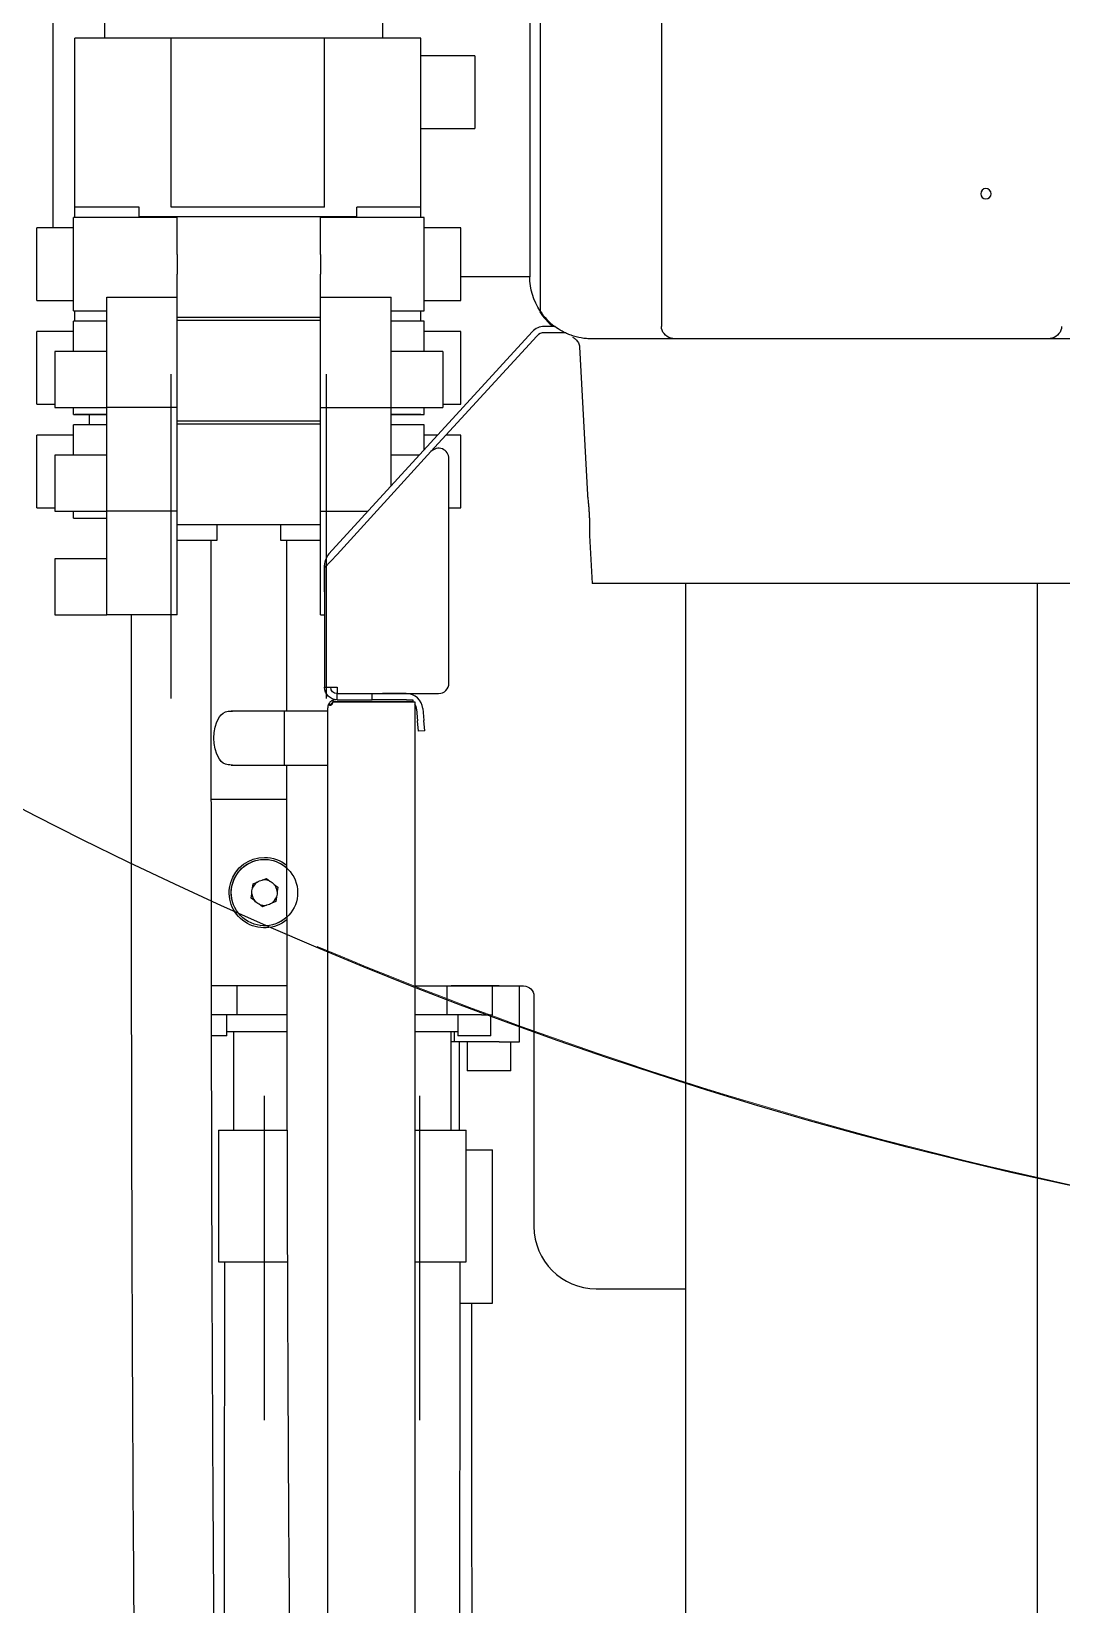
# Model space of a CAD drawing. Header units: millimetres. Extents: x 10462777 to 22643323, y 453826 to 1389191.
# Drawn here: x 11281172 to 11281669, y 582069 to 582828 of the extents above; entities that cross this region are included whole.
import ezdxf

# ---------------------------------------------------------------- set-up
doc = ezdxf.new("R2010")
doc.units = ezdxf.units.MM
doc.header["$LTSCALE"] = 200
doc.header["$MEASUREMENT"] = 0
doc.linetypes.add('PHANTOM', pattern=[2.5, 1.25, -0.25, 0.25, -0.25, 0.25, -0.25])
doc.layers.get('0').update_dxf_attribs({"linetype": 'CONTINUOUS'})
doc.layers.add('2', color=2, linetype='CONTINUOUS')
doc.layers.add('DV1_DEFAULT', color=7, linetype='CONTINUOUS')
doc.layers.add('LAYOUT', color=8, linetype='CONTINUOUS', lineweight=25)

# ---------------------------------------------------------------- blocks, each defined once
blk = doc.blocks.new('r710ic')
at = {"layer": 'DV1_DEFAULT', "color": 7, "linetype": 'Continuous', "lineweight": 0}
blk.add_arc((272041.37, 104232.63), 2050.12, 337.10565, 23.79911, dxfattribs=at)
at = {"layer": 'LAYOUT', "color": 3}
blk.add_circle((272041.37, 104232.63), 2050.12, dxfattribs=at)
blk = doc.blocks.new('A$C7DA30AB0')
at = {"layer": 'LAYOUT', "color": 6, "linetype": 'PHANTOM'}
blk.add_circle((3030.45, 3025.99, 0), 2693.02, dxfattribs=at)

msp = doc.modelspace()

# ---------------------------------------------------------------- linework, layer by layer
at = {"layer": '2', "color": 124, "linetype": 'Continuous'}
for p, q in [((11281412.86241, 583034.4183, 0), (11281412.86241, 582709.41369, 0)), ((11281417.86248, 583034.4183, 0), (11281417.86248, 582692.83033, 0)), ((11281476.37184, 583034.4183, 0), (11281476.37184, 582685.41335, 0)), ((11281432.90397, 582680.47028, 0), (11281432.92107, 582680.46869, 0)), ((11281482.72279, 582679.41326, 0), (11281442.86284, 582679.41326, 0)), ((11281663.00658, 582679.49718, 0), (11281482.72279, 582679.49718, 0)), ((11281663.00658, 582679.41326, 0), (11281482.72279, 582679.41326, 0)), ((11281726.86687, 582679.41326, 0), (11281663.00658, 582679.41326, 0)), ((11281436.87908, 582675.58844, 0), (11281440.61582, 582604.28723, 0)), ((11281441.65077, 582584.5393, 0), (11281442.86284, 582561.41158, 0)), ((11281702.86653, 582561.41158, 0), (11281442.86284, 582561.41158, 0))]:
    msp.add_line(p, q, dxfattribs=at)
at = {"layer": '2', "color": 252, "linetype": 'Continuous'}
for p, q in [((11281182.85914, 582732.91457, 0), (11281182.85914, 582904.41646, 0)), ((11281207.8595, 582824.41532, 0), (11281207.8595, 582904.41646, 0)), ((11281341.8614, 582904.41646, 0), (11281341.8614, 582824.41532, 0)), ((11281341.8614, 582824.41532, 0), (11281207.8595, 582824.41532, 0)), ((11281412.86132, 582709.41369, 0), (11281379.65975, 582709.41369, 0)), ((11281413.9839, 582682.81433, 0), (11281315.95943, 582575.70467, 0)), ((11281416.19703, 582680.78892, 0), (11281365.17377, 582625.03667, 0)), ((11281424.86305, 582685.41335, 0), (11281419.88559, 582685.41335, 0)), ((11281430.21305, 582682.4133, 0), (11281419.88559, 582682.4133, 0)), ((11281319.86109, 582575.52428, 0), (11281365.17323, 582625.03608, 0)), ((11281373.86186, 582513.4129, 0), (11281373.86186, 582621.66039, 0)), ((11281313.86101, 582568.96809, 0), (11281319.86109, 582575.52428, 0)), ((11281313.86101, 582557.41153, 0), (11281313.86101, 582570.30357, 0)), ((11281313.86101, 582570.30357, 0), (11281313.86101, 582568.96809, 0)), ((11281313.86101, 582568.96809, 0), (11281313.86101, 582511.41087, 0)), ((11281487.91598, 582561.35677, 0), (11281487.91598, 581210.93165, 0)), ((11281657.81339, 581210.93165, 0), (11281657.81339, 582561.35677, 0)), ((11281313.86101, 582511.41087, 0), (11281319.86109, 582511.41087, 0)), ((11281319.36108, 582504.42551, 0), (11281317.71542, 582504.42551, 0)), ((11281318.00693, 582504.42751, 0), (11281319.36108, 582504.42751, 0)), ((11281319.41368, 582505.42752, 0), (11281319.36108, 582505.42752, 0)), ((11281353.36157, 582504.42751, 0), (11281319.36108, 582504.42751, 0)), ((11281319.36108, 582504.42551, 0), (11281353.36157, 582504.42551, 0)), ((11281319.86109, 582511.41087, 0), (11281319.86109, 582508.41283, 0)), ((11281319.86109, 582508.41283, 0), (11281368.86179, 582508.41283, 0)), ((11281319.86109, 582508.41083, 0), (11281336.86133, 582508.41083, 0)), ((11281319.86109, 582505.41079, 0), (11281319.86109, 582508.41083, 0)), ((11281319.86109, 582505.41079, 0), (11281336.86133, 582505.41079, 0)), ((11281353.36157, 582505.42752, 0), (11281336.86124, 582505.42752, 0)), ((11281336.86133, 582505.41079, 0), (11281336.86133, 582508.41083, 0)), ((11281336.86133, 582508.41083, 0), (11281341.8614, 582508.41083, 0)), ((11281353.26845, 582508.41083, 0), (11281341.8614, 582508.41083, 0)), ((11281353.36157, 582505.42752, 0), (11281356.36161, 582505.42752, 0)), ((11281356.36161, 582504.42751, 0), (11281353.36157, 582504.42751, 0)), ((11281353.36157, 582504.42551, 0), (11281357.36162, 582504.42551, 0)), ((11281356.36161, 582505.42752, 0), (11281356.36161, 582504.42751, 0)), ((11281357.36162, 582504.42551, 0), (11281357.36162, 581426.41419, 0)), ((11281315.36103, 581429.41224, 0), (11281315.36103, 582501.42746, 0)), ((11281358.24949, 582500.8465, 0), (11281358.74462, 582495.18723, 0)), ((11281361.23812, 582501.10797, 0), (11281361.73324, 582495.4487, 0)), ((11281359.1804, 582490.20619, 0), (11281358.74462, 582495.18723, 0)), ((11281362.16903, 582490.46766, 0), (11281359.1804, 582490.20619, 0)), ((11281362.16903, 582490.46766, 0), (11281361.73324, 582495.4487, 0)), ((11281259.2332, 582457.41011, 0), (11281295.53668, 582457.41011, 0)), ((11281279.08721, 582414.52882, 0), (11281279.36233, 582416.62498, 0)), ((11281279.36233, 582416.62498, 0), (11281281.31522, 582417.43479, 0)), ((11281283.80932, 582418.46904, 0), (11281285.7622, 582419.27885, 0)), ((11281285.7622, 582419.27885, 0), (11281287.43996, 582417.99252, 0)), ((11281289.5827, 582416.34969, 0), (11281291.26046, 582415.06335, 0)), ((11281291.26046, 582415.06335, 0), (11281290.98534, 582412.96719, 0)), ((11281278.46073, 582409.75559, 0), (11281278.73585, 582411.85174, 0)), ((11281280.13849, 582408.46925, 0), (11281278.46073, 582409.75559, 0)), ((11281283.95899, 582405.54008, 0), (11281282.28122, 582406.82642, 0)), ((11281285.91187, 582406.3499, 0), (11281283.95899, 582405.54008, 0)), ((11281290.35885, 582408.19396, 0), (11281288.40597, 582407.38415, 0)), ((11281290.63397, 582410.29012, 0), (11281290.35885, 582408.19396, 0)), ((11281295.6084, 582367.40883, 0), (11281259.30757, 582367.40883, 0)), ((11281357.36162, 582367.40883, 0), (11281409.86237, 582367.40883, 0)), ((11281414.86244, 582362.40876, 0), (11281414.86244, 582251.40718, 0)), ((11281444.86287, 582221.40676, 0), (11281487.91559, 582221.40676, 0))]:
    msp.add_line(p, q, dxfattribs=at)
at = {"layer": '2', "color": 60, "linetype": 'Continuous'}
for p, q in [((11281207.85951, 582824.41532, 0), (11281193.35929, 582824.41532, 0)), ((11281193.35929, 582742.91416, 0), (11281193.35929, 582824.41532, 0)), ((11281239.85995, 582742.91416, 0), (11281239.85995, 582824.41532, 0)), ((11281313.86101, 582742.91416, 0), (11281313.86101, 582824.41532, 0)), ((11281360.36167, 582824.41532, 0), (11281341.86094, 582824.41532, 0)), ((11281360.36167, 582742.91416, 0), (11281360.36167, 582824.41532, 0)), ((11281386.36204, 582815.9152, 0), (11281360.36203, 582815.9152, 0)), ((11281386.36204, 582815.9152, 0), (11281386.36204, 582798.41495, 0)), ((11281386.36204, 582798.41495, 0), (11281386.36204, 582780.9147, 0)), ((11281360.36203, 582780.9147, 0), (11281386.36204, 582780.9147, 0)), ((11281224.35973, 582742.91416, 0), (11281193.35929, 582742.91416, 0)), ((11281193.35929, 582737.91355, 0), (11281193.35929, 582742.91314, 0)), ((11281224.35973, 582738.4141, 0), (11281224.35973, 582742.91416, 0)), ((11281313.86101, 582742.91416, 0), (11281239.85995, 582742.91416, 0)), ((11281360.36167, 582742.91416, 0), (11281329.36123, 582742.91416, 0)), ((11281329.36123, 582738.4141, 0), (11281329.36123, 582742.91416, 0)), ((11281360.36167, 582737.91355, 0), (11281360.36167, 582742.91314, 0)), ((11281192.75929, 582732.91402, 0), (11281175.05903, 582732.91402, 0)), ((11281175.05903, 582715.9497, 0), (11281175.05903, 582732.91402, 0)), ((11281242.76, 582737.91409, 0), (11281192.75929, 582737.91409, 0)), ((11281192.75929, 582715.41377, 0), (11281192.75929, 582737.91409, 0)), ((11281224.35973, 582738.4141, 0), (11281329.36123, 582738.4141, 0)), ((11281239.85995, 582737.91355, 0), (11281239.85995, 582738.41402, 0)), ((11281242.76, 582720.13083, 0), (11281242.76, 582738.4141, 0)), ((11281311.96098, 582720.13083, 0), (11281311.96098, 582738.4141, 0)), ((11281361.96169, 582737.91409, 0), (11281311.96098, 582737.91409, 0)), ((11281313.86101, 582737.91355, 0), (11281313.86101, 582738.41402, 0)), ((11281361.96169, 582715.41377, 0), (11281361.96169, 582737.91409, 0)), ((11281379.66194, 582732.91402, 0), (11281361.96169, 582732.91402, 0)), ((11281379.66194, 582715.9497, 0), (11281379.66194, 582732.91402, 0)), ((11281242.76, 582720.13083, 0), (11281242.76, 582710.69671, 0)), ((11281311.96098, 582720.13083, 0), (11281311.96098, 582710.69671, 0)), ((11281175.05903, 582697.91352, 0), (11281175.05903, 582715.9497, 0)), ((11281192.75929, 582692.91345, 0), (11281192.75929, 582715.41377, 0)), ((11281242.76, 582689.91341, 0), (11281242.76, 582710.69671, 0)), ((11281311.96098, 582689.91341, 0), (11281311.96098, 582710.69671, 0)), ((11281361.96169, 582692.91345, 0), (11281361.96169, 582715.41377, 0)), ((11281379.66194, 582697.91352, 0), (11281379.66194, 582715.9497, 0)), ((11281175.05903, 582697.91352, 0), (11281192.75929, 582697.91352, 0)), ((11281208.75951, 582646.41279, 0), (11281208.75951, 582699.59426, 0)), ((11281208.75951, 582699.59426, 0), (11281242.76, 582699.59426, 0)), ((11281311.96098, 582699.59426, 0), (11281345.96146, 582699.59426, 0)), ((11281345.96146, 582646.41279, 0), (11281345.96146, 582699.59426, 0)), ((11281361.96169, 582697.91352, 0), (11281379.66194, 582697.91352, 0)), ((11281192.75929, 582692.91345, 0), (11281208.75951, 582692.91345, 0)), ((11281208.75951, 582687.91338, 0), (11281192.75929, 582687.91338, 0)), ((11281192.75929, 582673.41387, 0), (11281192.75929, 582687.91338, 0)), ((11281193.35929, 582687.91284, 0), (11281193.35929, 582692.91243, 0)), ((11281242.76, 582646.41279, 0), (11281242.76, 582689.91341, 0)), ((11281242.76, 582689.91341, 0), (11281311.96098, 582689.91341, 0)), ((11281242.76125, 582688.41339, 0), (11281311.96051, 582688.41339, 0)), ((11281311.96098, 582646.41279, 0), (11281311.96098, 582689.91341, 0)), ((11281345.96146, 582692.91345, 0), (11281361.96169, 582692.91345, 0)), ((11281361.96169, 582687.91338, 0), (11281345.96146, 582687.91338, 0)), ((11281360.36167, 582687.91284, 0), (11281360.36167, 582692.91243, 0)), ((11281361.96169, 582673.41387, 0), (11281361.96169, 582687.91338, 0)), ((11281192.75929, 582682.91331, 0), (11281175.05903, 582682.91331, 0)), ((11281175.05903, 582665.94898, 0), (11281175.05903, 582682.91331, 0)), ((11281379.66194, 582682.91331, 0), (11281361.96169, 582682.91331, 0)), ((11281379.66194, 582665.94898, 0), (11281379.66194, 582682.91331, 0)), ((11281208.75951, 582673.41318, 0), (11281183.75916, 582673.41318, 0)), ((11281183.75916, 582673.41318, 0), (11281183.75916, 582659.91298, 0)), ((11281370.96182, 582673.41318, 0), (11281345.96146, 582673.41318, 0)), ((11281370.96182, 582673.41318, 0), (11281370.96182, 582659.91298, 0)), ((11281175.05903, 582647.91281, 0), (11281175.05903, 582665.94898, 0)), ((11281379.66194, 582647.91281, 0), (11281379.66194, 582665.94898, 0)), ((11281183.75916, 582659.91298, 0), (11281183.75916, 582646.41279, 0)), ((11281370.96182, 582659.91298, 0), (11281370.96182, 582646.41279, 0)), ((11281175.05903, 582647.91281, 0), (11281183.75926, 582647.91281, 0)), ((11281183.75916, 582646.41279, 0), (11281208.75951, 582646.41279, 0)), ((11281192.75929, 582642.91274, 0), (11281192.75929, 582646.41186, 0)), ((11281192.75929, 582642.91274, 0), (11281208.75951, 582642.91274, 0)), ((11281208.75973, 582642.91274, 0), (11281193.35929, 582642.91274, 0)), ((11281242.76, 582646.41279, 0), (11281208.75951, 582646.41279, 0)), ((11281208.75951, 582596.41208, 0), (11281208.75951, 582646.41263, 0)), ((11281242.76, 582639.9127, 0), (11281242.76, 582646.413, 0)), ((11281311.96098, 582639.9127, 0), (11281311.96098, 582646.413, 0)), ((11281311.96098, 582646.41279, 0), (11281345.96146, 582646.41279, 0)), ((11281360.36167, 582642.91274, 0), (11281345.96099, 582642.91274, 0)), ((11281345.96146, 582646.41279, 0), (11281370.96182, 582646.41279, 0)), ((11281345.96146, 582608.4876, 0), (11281345.96146, 582646.41263, 0)), ((11281345.96146, 582642.91274, 0), (11281361.96169, 582642.91274, 0)), ((11281361.96169, 582642.91274, 0), (11281361.96169, 582646.41186, 0)), ((11281370.96171, 582647.91281, 0), (11281379.66194, 582647.91281, 0)), ((11281192.75929, 582632.9126, 0), (11281175.05903, 582632.9126, 0)), ((11281175.05903, 582615.94827, 0), (11281175.05903, 582632.9126, 0)), ((11281208.75951, 582637.91267, 0), (11281192.75929, 582637.91267, 0)), ((11281192.75929, 582623.41315, 0), (11281192.75929, 582637.91267, 0)), ((11281242.76, 582596.41208, 0), (11281242.76, 582639.9127, 0)), ((11281242.76, 582639.9127, 0), (11281311.96098, 582639.9127, 0)), ((11281242.76125, 582638.41268, 0), (11281311.96051, 582638.41268, 0)), ((11281311.96098, 582596.41208, 0), (11281311.96098, 582639.9127, 0)), ((11281361.96169, 582637.91267, 0), (11281345.96146, 582637.91267, 0)), ((11281361.96169, 582625.97214, 0), (11281361.96169, 582637.91267, 0)), ((11281368.31497, 582632.9126, 0), (11281361.96169, 582632.9126, 0)), ((11281379.66194, 582632.9126, 0), (11281372.38161, 582632.9126, 0)), ((11281379.66194, 582615.94827, 0), (11281379.66194, 582632.9126, 0)), ((11281208.75951, 582623.41247, 0), (11281183.75916, 582623.41247, 0)), ((11281183.75916, 582623.41247, 0), (11281183.75916, 582609.91227, 0)), ((11281359.62025, 582623.41247, 0), (11281345.96146, 582623.41247, 0)), ((11281175.05903, 582597.9121, 0), (11281175.05903, 582615.94827, 0)), ((11281379.66194, 582597.9121, 0), (11281379.66194, 582615.94827, 0)), ((11281183.75916, 582609.91227, 0), (11281183.75916, 582596.41208, 0)), ((11281175.05903, 582597.9121, 0), (11281183.75926, 582597.9121, 0)), ((11281183.75916, 582596.41208, 0), (11281208.75951, 582596.41208, 0)), ((11281192.75929, 582592.91203, 0), (11281192.75929, 582596.41115, 0)), ((11281242.76, 582596.41208, 0), (11281208.75951, 582596.41208, 0)), ((11281208.75951, 582546.41137, 0), (11281208.75951, 582596.41192, 0)), ((11281242.76, 582589.91199, 0), (11281242.76, 582596.41229, 0)), ((11281311.96098, 582589.91199, 0), (11281311.96098, 582596.41229, 0)), ((11281311.96098, 582596.41208, 0), (11281334.91024, 582596.41208, 0)), ((11281373.86179, 582597.9121, 0), (11281379.66194, 582597.9121, 0)), ((11281192.75929, 582592.91203, 0), (11281208.75951, 582592.91203, 0)), ((11281242.76, 582546.41137, 0), (11281242.76, 582589.91199, 0)), ((11281242.76, 582589.91199, 0), (11281311.96098, 582589.91199, 0)), ((11281262.11027, 582582.41188, 0), (11281262.11027, 582589.91293, 0)), ((11281292.6107, 582589.91293, 0), (11281292.6107, 582582.41188, 0)), ((11281311.96098, 582546.41137, 0), (11281311.96098, 582589.91199, 0)), ((11281242.75915, 582582.41188, 0), (11281262.11027, 582582.41188, 0)), ((11281292.6107, 582582.41188, 0), (11281311.96182, 582582.41188, 0)), ((11281208.75951, 582573.41176, 0), (11281183.75916, 582573.41176, 0)), ((11281183.75916, 582573.41176, 0), (11281183.75916, 582559.91156, 0)), ((11281183.75916, 582559.91156, 0), (11281183.75916, 582546.41137, 0)), ((11281183.75916, 582546.41137, 0), (11281208.75951, 582546.41137, 0)), ((11281242.76, 582546.41137, 0), (11281208.75951, 582546.41137, 0)), ((11281311.96098, 582546.41137, 0), (11281313.86129, 582546.41137, 0)), ((11281271.76041, 582353.40863, 0), (11281271.76041, 582367.40883, 0)), ((11281372.96185, 582353.40863, 0), (11281372.96185, 582367.40883, 0)), ((11281376.5369, 582367.40883, 0), (11281374.86156, 582367.40883, 0)), ((11281398.07853, 582367.40883, 0), (11281376.5369, 582367.40883, 0)), ((11281394.86216, 582353.40863, 0), (11281394.86216, 582367.40883, 0)), ((11281398.07853, 582367.40883, 0), (11281407.86234, 582367.40883, 0)), ((11281407.86234, 582340.40845, 0), (11281407.86234, 582367.40883, 0)), ((11281271.76041, 582353.40863, 0), (11281259.32795, 582353.40863, 0)), ((11281266.66034, 582343.40849, 0), (11281266.66034, 582353.40863, 0)), ((11281295.62854, 582353.40863, 0), (11281271.76041, 582353.40863, 0)), ((11281372.96185, 582353.40863, 0), (11281357.36198, 582353.40863, 0)), ((11281389.49919, 582353.40863, 0), (11281372.96185, 582353.40863, 0)), ((11281378.06192, 582353.40863, 0), (11281378.06192, 582343.40849, 0)), ((11281389.49919, 582353.40863, 0), (11281394.86216, 582353.40863, 0)), ((11281394.06214, 582343.40849, 0), (11281394.06214, 582353.40863, 0)), ((11281266.66075, 582345.40852, 0), (11281295.86198, 582345.40852, 0)), ((11281269.86038, 582345.40852, 0), (11281269.86038, 582297.90784, 0)), ((11281357.36274, 582345.40852, 0), (11281378.06151, 582345.40852, 0)), ((11281374.86187, 582297.90784, 0), (11281374.86187, 582345.40852, 0)), ((11281376.5369, 582340.40845, 0), (11281376.5369, 582345.40858, 0)), ((11281266.66034, 582343.40849, 0), (11281259.36382, 582343.40849, 0)), ((11281376.5369, 582340.40845, 0), (11281374.86156, 582340.40845, 0)), ((11281398.07853, 582340.40845, 0), (11281376.5369, 582340.40845, 0)), ((11281394.06214, 582343.40849, 0), (11281378.06192, 582343.40849, 0)), ((11281378.91193, 582297.90814, 0), (11281378.91193, 582340.40759, 0)), ((11281382.71198, 582340.40845, 0), (11281382.71198, 582326.40825, 0)), ((11281398.07853, 582340.40845, 0), (11281407.86234, 582340.40845, 0)), ((11281403.71228, 582326.40825, 0), (11281403.71228, 582340.40845, 0)), ((11281403.71228, 582326.40825, 0), (11281382.71198, 582326.40825, 0)), ((11281262.61028, 582297.90784, 0), (11281262.61028, 582234.40694, 0)), ((11281262.61028, 582297.90784, 0), (11281295.89799, 582297.90784, 0)), ((11281357.36359, 582297.90784, 0), (11281382.11198, 582297.90784, 0)), ((11281382.11198, 582234.40694, 0), (11281382.11198, 582297.90784, 0)), ((11281382.11086, 582288.40771, 0), (11281394.86216, 582288.40771, 0)), ((11281394.86216, 582214.40666, 0), (11281394.86216, 582288.40771, 0)), ((11281262.61028, 582234.40694, 0), (11281296.09278, 582234.40694, 0)), ((11281357.36359, 582234.40694, 0), (11281382.11198, 582234.40694, 0)), ((11281379.60017, 582214.40666, 0), (11281394.86216, 582214.40666, 0))]:
    msp.add_line(p, q, dxfattribs=at)
at = {"layer": '2', "color": 51, "linetype": 'Continuous'}
for p, q in [((11281239.85995, 582506.0608, 0), (11281239.85995, 582662.41302, 0)), ((11281314.86102, 582506.0608, 0), (11281314.86102, 582662.41302, 0)), ((11281284.86059, 582158.05586, 0), (11281284.86059, 582314.40808, 0)), ((11281359.86166, 582158.05586, 0), (11281359.86166, 582314.40808, 0))]:
    msp.add_line(p, q, dxfattribs=at)
at = {"layer": '2', "color": 30, "linetype": 'Continuous'}
msp.add_line((11281200.35939, 582642.91305, 0), (11281200.35939, 582637.91268, 0), dxfattribs=at)
at = {"layer": '2', "color": 27, "linetype": 'Continuous'}
for p, q in [((11281242.75935, 582582.40896, 0), (11281259.21018, 582582.40896, 0)), ((11281259.21023, 582582.40896, 0), (11281259.21023, 582582.41193, 0)), ((11281295.51075, 582582.41193, 0), (11281295.51075, 582582.40896, 0)), ((11281295.51075, 582582.40896, 0), (11281311.96163, 582582.40896, 0)), ((11281265.51032, 582234.40605, 0), (11281284.86059, 582234.40605, 0)), ((11281284.86059, 582234.40605, 0), (11281296.00885, 582234.40605, 0)), ((11281357.36106, 582234.40605, 0), (11281359.86166, 582234.40605, 0)), ((11281359.86166, 582234.40605, 0), (11281379.21184, 582234.40605, 0)), ((11281379.58267, 582214.40657, 0), (11281384.86201, 582214.40657, 0))]:
    msp.add_line(p, q, dxfattribs=at)
at = {"layer": '2', "color": 95, "linetype": 'Continuous'}
for p, q in [((11281294.36073, 582499.91744, 0), (11281268.86037, 582499.91744, 0)), ((11281315.36103, 582499.92744, 0), (11281294.36073, 582499.92744, 0)), ((11281294.36073, 582499.84518, 0), (11281294.36073, 582499.92744, 0)), ((11281294.36073, 582499.84518, 0), (11281294.36073, 582497.11906, 0)), ((11281294.36073, 582497.11906, 0), (11281294.36073, 582476.73546, 0)), ((11281268.86037, 582473.93707, 0), (11281294.36073, 582473.93707, 0)), ((11281294.36073, 582476.73546, 0), (11281294.36073, 582474.00933, 0)), ((11281294.36073, 582473.92707, 0), (11281294.36073, 582474.00933, 0)), ((11281294.36073, 582473.92707, 0), (11281315.36103, 582473.92707, 0))]:
    msp.add_line(p, q, dxfattribs=at)
at = {"layer": '2', "color": 124, "linetype": 'Continuous', "extrusion": (0, 0, -1)}
msp.add_circle((-11281632.86554, 582749.41426, 0), 2.50004, dxfattribs=at)
for centre, radius, start, end in [((-11281442.86284, 582709.41369, 0), 30.00043, 326.44269011, 0), ((-11281482.72279, 582685.41335, 0), 5.91616, 270, 287.02386622), ((-11281663.00658, 582685.41335, 0), 5.91616, 252.97613378, 270)]:
    msp.add_arc(centre, radius, start, end, dxfattribs=at)
at = {"layer": '2', "color": 124, "linetype": 'Continuous'}
msp.add_arc((11281442.86284, 582709.41369, 0), 30.00043, 213.55730989, 233.13010238, dxfattribs=at)
at = {"layer": '2', "color": 252, "linetype": 'Continuous'}
for centre, radius, start, end in [((11281419.88559, 582677.41323, 0), 8.00011, 90, 137.53591809), ((11281419.88559, 582677.41323, 0), 5.00007, 90, 137.53591809), ((11281368.86179, 582621.66039, 0), 5.00007, 0, 137.53591809), ((11281321.86112, 582570.30357, 0), 8.00011, 137.53591809, 180), ((11281368.86179, 582513.4129, 0), 5.00007, 270, 0), ((11281319.36108, 582501.42746, 0), 4.00006, 90, 114.29345696), ((11281353.26845, 582500.41072, 0), 8.00011, 4.99999999, 90), ((11281319.36108, 582501.42746, 0), 4.00006, 152.21930979, 180), ((11281353.26845, 582500.41072, 0), 5.00007, 4.99999999, 35.05278226), ((11281284.86059, 582412.40947, 0), 6.15009, 125.20305705, 159.84229023), ((11281284.86059, 582412.40947, 0), 6.15009, 65.20305698, 99.8422901), ((11281284.86059, 582412.40947, 0), 6.15009, 5.20305708, 39.84229001), ((11281284.86059, 582412.40947, 0), 6.15009, 185.20305708, 219.84229001), ((11281284.86059, 582412.40947, 0), 6.15009, 245.20305698, 279.8422901), ((11281284.86059, 582412.40947, 0), 6.15009, 305.20305705, 339.84229023), ((11281444.86287, 582251.40718, 0), 30.00043, 180, 270)]:
    msp.add_arc(centre, radius, start, end, dxfattribs=at)
at = {"layer": '2', "color": 252, "linetype": 'Continuous', "extrusion": (0, 0, -1)}
for centre, radius, start, end in [((-11281319.86109, 582511.41087, 0), 6.00009, 270, 0), ((-11281319.86109, 582511.41087, 0), 3.00004, 270, 0), ((-11281284.86059, 582412.40947, 0), 17.00024, 230.57999856, 90), ((-11281284.86059, 582412.40947, 0), 16.00023, 340.2616952, 157.47732637), ((-11281284.86059, 582412.40947, 0), 16.00023, 227.76734071, 132.88481394), ((-11281284.86059, 582412.40947, 0), 17.00024, 90, 129.64500572), ((-11281284.86059, 582412.40947, 0), 6.15009, 354.79694292, 20.15770977), ((-11281284.86059, 582412.40947, 0), 6.15009, 54.79694295, 80.1577099), ((-11281284.86059, 582412.40947, 0), 6.15009, 114.79694302, 140.15770999), ((-11281284.86059, 582412.40947, 0), 6.15009, 174.79694292, 200.15770977), ((-11281284.86059, 582412.40947, 0), 16.00023, 157.47732637, 245.43546159), ((-11281284.86059, 582412.40947, 0), 6.15009, 294.79694302, 320.15770999), ((-11281284.86059, 582412.40947, 0), 6.15009, 234.79694295, 260.1577099), ((-11281409.86237, 582362.40876, 0), 5.00007, 90, 180)]:
    msp.add_arc(centre, radius, start, end, dxfattribs=at)
at = {"layer": '2', "color": 95, "linetype": 'Continuous', "extrusion": (0, 0, -1)}
for centre, radius, start, end in [((-11281280.24288, 582486.92726, 0), 19.88264, 329.16296131, 30.83703869), ((-11281280.25911, 582486.92726, 0), 19.88887, 329.22345919, 30.77654081), ((-11281268.03671, 582494.21429, 0), 5.66675, 30.83703869, 83.55121696), ((-11281268.0399, 582494.20459, 0), 5.66675, 30.77654081, 83.56748992), ((-11281268.86037, 582486.92726, 0), 13.00018, 83.55121696, 90), ((-11281268.86037, 582486.92726, 0), 12.99018, 83.56749121, 89.99996798), ((-11281268.86037, 582486.92726, 0), 13.00018, 90, 92.24749309), ((-11281268.03671, 582479.64022, 0), 5.66675, 276.44878304, 329.16296131), ((-11281268.0399, 582479.64992, 0), 5.66675, 276.43250772, 329.22345919), ((-11281268.86037, 582486.92726, 0), 13.00018, 270, 276.44878304), ((-11281268.86037, 582486.92726, 0), 12.99018, 270.00003095, 276.43250772), ((-11281268.86037, 582486.92726, 0), 13.00018, 267.75250691, 270)]:
    msp.add_arc(centre, radius, start, end, dxfattribs=at)
at = {"layer": '2', "color": 124, "linetype": 'Continuous'}
msp.add_ellipse((11281442.86284, 582708.77368, 0), major_axis=(30.00043, 0), ratio=0.999993052, start_param=3.716140114, end_param=4.034139331, dxfattribs=at)
at = {"layer": '2', "color": 124, "linetype": 'Continuous', "extrusion": (0, 0, -1)}
for centre, start_param, end_param in [((11281483.30015, 582685.41335, 0), 5.05222589, 6.283185307), ((11281662.42922, 582685.41335, 0), 3.141592654, 4.372552071)]:
    msp.add_ellipse(centre, major_axis=(-6.9283, 0), ratio=0.866025404, start_param=start_param, end_param=end_param, dxfattribs=at)
at = {"layer": '2', "color": 252, "linetype": 'Continuous'}
for major_axis, ratio, start_param, end_param in [((-0.6131, 2.93673), 0.999999999, 6.077372239, 6.483989463), ((-4.00006, 0), 0.999333333, 5.798320795, 6.283185307)]:
    msp.add_ellipse((11281319.36108, 582501.42746, 0), major_axis=major_axis, ratio=ratio, start_param=start_param, end_param=end_param, dxfattribs=at)
at = {"layer": '2', "color": 124, "linetype": 'Continuous'}
for points, knots in [([(11281442.86284, 582679.41326, 0), (11281442.75401, 582679.41326, 0), (11281442.64401, 582679.41386, 0), (11281442.42504, 582679.41626, 0), (11281442.09681, 582679.42165, 0), (11281441.76932, 582679.4324, 0), (11281441.11556, 582679.46101, 0), (11281440.68134, 582679.48954, 0), (11281439.3851, 582679.60289, 0), (11281438.52955, 582679.71553, 0), (11281436.00103, 582680.15843, 0), (11281434.36637, 582680.59436, 0), (11281432.42469, 582681.28469, 0), (11281432.04114, 582681.43009, 0), (11281431.28627, 582681.73384, 0), (11281430.91601, 582681.89175, 0), (11281429.82749, 582682.38151, 0), (11281429.13154, 582682.7294, 0), (11281427.13758, 582683.81999, 0), (11281425.93386, 582684.60989, 0), (11281424.86258, 582685.41335, 0)], [0, 0, 0, 0, 0.015625, 0.015625, 0.03125, 0.0625, 0.0625, 0.125, 0.125, 0.25, 0.25, 0.5, 0.5, 0.5625, 0.5625, 0.625, 0.625, 0.75, 0.75, 1, 1, 1, 1]), ([(11281433.42509, 582680.2185, 0), (11281433.64632, 582680.13449, 0), (11281434.38163, 582679.79405, 0), (11281435.55204, 582678.76837, 0), (11281436.60989, 582677.06164, 0), (11281436.8749, 582675.72169, 0), (11281436.89962, 582675.00593, 0)], [0, 0, 0, 0, 0.108380923, 0.375569639, 0.688653109, 1, 1, 1, 1]), ([(11281440.60927, 582604.41219, 0), (11281440.60934, 582604.41165, 0), (11281440.61755, 582604.34789, 0), (11281440.63789, 582604.18722, 0), (11281440.64248, 582604.15085, 0), (11281440.65258, 582604.07058, 0), (11281440.65808, 582604.02664, 0), (11281440.67592, 582603.88368, 0), (11281440.70322, 582603.66334, 0), (11281440.73699, 582603.38444, 0), (11281440.76458, 582603.15301, 0), (11281440.77415, 582603.07215, 0), (11281440.79402, 582602.90286, 0), (11281440.80432, 582602.81435, 0), (11281440.85702, 582602.35769, 0), (11281440.90326, 582601.94418, 0), (11281440.97655, 582601.25335, 0), (11281441.00164, 582601.01124, 0), (11281441.04003, 582600.62972, 0), (11281441.05293, 582600.49973, 0), (11281441.07865, 582600.23645, 0), (11281441.0915, 582600.10283, 0), (11281441.15567, 582599.42504, 0), (11281441.20661, 582598.85198, 0), (11281441.28065, 582597.94557, 0), (11281441.30505, 582597.63395, 0), (11281441.35187, 582597.00688, 0), (11281441.37436, 582596.69056, 0), (11281441.43893, 582595.73341, 0), (11281441.47807, 582595.08448, 0), (11281441.5476, 582593.76392, 0), (11281441.57685, 582593.11387, 0), (11281441.61309, 582592.15489, 0), (11281441.6239, 582591.83786, 0), (11281441.6431, 582591.20917, 0), (11281441.6515, 582590.89652, 0), (11281441.67281, 582589.98691, 0), (11281441.68209, 582589.41166, 0), (11281441.68906, 582588.73122, 0), (11281441.69022, 582588.59708, 0), (11281441.69212, 582588.33276, 0), (11281441.69285, 582588.20225, 0), (11281441.69446, 582587.81929, 0), (11281441.69473, 582587.5763, 0), (11281441.69376, 582586.88315, 0), (11281441.69076, 582586.46845, 0), (11281441.68577, 582586.01073, 0), (11281441.68471, 582585.92202, 0), (11281441.68252, 582585.75239, 0), (11281441.68139, 582585.67139, 0), (11281441.67797, 582585.43959, 0), (11281441.6733, 582585.16039, 0), (11281441.66898, 582584.93999, 0), (11281441.66605, 582584.79705, 0), (11281441.66513, 582584.75314, 0), (11281441.6634, 582584.67291, 0), (11281441.6626, 582584.63655, 0), (11281441.65901, 582584.47598, 0), (11281441.65745, 582584.41239, 0), (11281441.65744, 582584.41191, 0)], [0, 0, 0, 0, 0.062447885, 0.062447885, 0.078075373, 0.078075373, 0.093702862, 0.093702862, 0.124957838, 0.156212814, 0.156212814, 0.171840303, 0.171840303, 0.187467791, 0.187467791, 0.249977744, 0.249977744, 0.28123272, 0.28123272, 0.296860208, 0.296860208, 0.312487696, 0.312487696, 0.374997649, 0.374997649, 0.406252626, 0.406252626, 0.437507602, 0.437507602, 0.500017555, 0.500017555, 0.562527507, 0.562527507, 0.593782484, 0.593782484, 0.62503746, 0.62503746, 0.687547413, 0.687547413, 0.703174901, 0.703174901, 0.718802389, 0.718802389, 0.750057366, 0.750057366, 0.812567319, 0.812567319, 0.828194807, 0.828194807, 0.843822295, 0.843822295, 0.875077271, 0.906332248, 0.906332248, 0.921959736, 0.921959736, 0.937587224, 0.937587224, 1, 1, 1, 1])]:
    msp.add_open_spline(points, degree=3, knots=knots, dxfattribs=at)
at = {"layer": '2', "color": 27, "linetype": 'Continuous'}
for points, knots in [([(11281279.51494, 581477.34538, 0), (11281280.13966, 581476.48084, 0), (11281278.9335, 581480.00045, 0), (11281278.03753, 581487.10033, 0), (11281276.54363, 581498.7814, 0), (11281274.51959, 581519.94836, 0), (11281272.08857, 581554.60443, 0), (11281269.61501, 581604.01354, 0), (11281267.34278, 581663.33982, 0), (11281265.33281, 581732.52654, 0), (11281263.59816, 581812.06651, 0), (11281262.29932, 581891.59823, 0), (11281261.32939, 581970.0504, 0), (11281260.60604, 582047.28879, 0), (11281260.03724, 582130.59535, 0), (11281259.70255, 582203.65043, 0), (11281259.50451, 582265.41228, 0), (11281259.3905, 582312.93081, 0), (11281259.30683, 582362.71621, 0), (11281259.25171, 582414.71329, 0), (11281259.22119, 582468.8383, 0), (11281259.21075, 582524.97454, 0), (11281259.20892, 582563.05616, 0), (11281259.21016, 582582.40896, 0)], [0, 0, 0, 0, 0.025389539, 0.048545827, 0.071841183, 0.097469773, 0.150191775, 0.202651124, 0.254094874, 0.31963857, 0.386189789, 0.455444735, 0.515241905, 0.576054535, 0.640566423, 0.713677883, 0.749389941, 0.786896547, 0.826181268, 0.867207931, 0.909916637, 0.954220594, 1, 1, 1, 1]), ([(11281295.51081, 582582.40896, 0), (11281295.50963, 582563.37935, 0), (11281295.51089, 582535.88075, 0), (11281295.51483, 582508.38212, 0), (11281295.51652, 582499.91305, 0)], [0, 0, 0, 0, 0.692017194, 1, 1, 1, 1]), ([(11281220.50977, 582546.40554, 0), (11281220.51017, 582539.37713, 0), (11281220.51236, 582514.55222, 0), (11281220.51967, 582473.19918, 0), (11281220.54538, 582423.63151, 0), (11281220.58852, 582377.90364, 0), (11281220.64895, 582336.02308, 0), (11281220.73637, 582291.98803, 0), (11281220.85597, 582247.52575, 0), (11281221.01466, 582203.08836, 0), (11281221.28855, 582141.20519, 0), (11281221.7947, 582058.12861, 0), (11281222.7009, 581961.24822, 0), (11281223.86413, 581873.25585, 0), (11281225.22545, 581795.19505, 0), (11281226.80983, 581726.00311, 0), (11281228.56209, 581666.22453, 0), (11281230.19333, 581621.49897, 0), (11281231.81886, 581584.90728, 0), (11281233.42362, 581554.5261, 0), (11281235.32733, 581525.17364, 0), (11281237.57535, 581498.95887, 0), (11281239.97139, 581478.52042, 0), (11281242.73426, 581465.77402, 0), (11281244.9846, 581459.69286, 0), (11281248.06446, 581454.04375, 0), (11281254.94625, 581448.25319, 0), (11281264.50297, 581445.96374, 0), (11281273.73683, 581448.3155, 0), (11281280.21164, 581453.98048, 0), (11281282.35878, 581457.47193, 0), (11281284.88828, 581462.83235, 0), (11281286.9203, 581470.78366, 0), (11281289.13173, 581483.50608, 0), (11281291.21511, 581502.08961, 0), (11281293.2778, 581527.83581, 0), (11281295.45842, 581563.87705, 0), (11281297.52052, 581609.8949, 0), (11281299.12722, 581658.63103, 0), (11281300.25306, 581701.56412, 0), (11281300.89013, 581730.62656, 0), (11281301.22003, 581747.62459, 0), (11281301.30612, 581752.211, 0)], [0, 0, 0, 0, 0.012083754, 0.042680856, 0.071097193, 0.097306776, 0.121309226, 0.143123132, 0.173059851, 0.197834189, 0.219670765, 0.279775546, 0.341429244, 0.38835698, 0.435007168, 0.481698348, 0.516405908, 0.550519525, 0.572840027, 0.596116508, 0.621489259, 0.648618761, 0.675610646, 0.700523709, 0.709473304, 0.718222938, 0.727249736, 0.733926305, 0.74184291, 0.746889806, 0.75398821, 0.765747951, 0.781026227, 0.797326458, 0.820784346, 0.846539579, 0.872626302, 0.910489892, 0.946472426, 0.969122402, 0.991696481, 1, 1, 1, 1]), ([(11281295.52343, 582473.90297, 0), (11281295.52365, 582473.24566, 0), (11281295.52963, 582456.0605, 0), (11281295.54645, 582423.63151, 0), (11281295.58958, 582377.90364, 0), (11281295.65001, 582336.02308, 0), (11281295.73743, 582291.98803, 0), (11281295.85704, 582247.52575, 0), (11281296.01572, 582203.08836, 0), (11281296.28962, 582141.20519, 0), (11281296.79577, 582058.12861, 0), (11281297.70197, 581961.24822, 0), (11281298.8652, 581873.25585, 0), (11281300.22651, 581795.19505, 0), (11281301.8109, 581726.00311, 0), (11281303.56316, 581666.22453, 0), (11281305.1944, 581621.49897, 0), (11281306.81992, 581584.90728, 0), (11281308.42468, 581554.5261, 0), (11281310.32839, 581525.17364, 0), (11281312.57641, 581498.95887, 0), (11281314.24258, 581484.74632, 0), (11281315.31137, 581478.28281, 0), (11281315.34375, 581478.08891, 0)], [0, 0, 0, 0, 0.001779993, 0.046537337, 0.087818919, 0.125624141, 0.159982281, 0.207134313, 0.246155302, 0.28054915, 0.375217594, 0.472325668, 0.546239518, 0.619716213, 0.693257473, 0.747923851, 0.801654735, 0.836810794, 0.873472572, 0.913436096, 0.956166603, 0.998680353, 1, 1, 1, 1]), ([(11281265.51039, 582234.40605, 0), (11281265.51772, 582208.76762, 0), (11281265.50703, 582160.92051, 0), (11281265.45068, 582094.32651, 0), (11281265.32311, 582038.06154, 0), (11281265.14847, 581991.92369, 0), (11281264.94329, 581953.2312, 0), (11281264.70653, 581918.38284, 0), (11281264.32171, 581872.81656, 0), (11281263.93793, 581838.74998, 0), (11281263.63135, 581816.26663, 0)], [0, 0, 0, 0, 0.182918244, 0.341410473, 0.475177318, 0.584652751, 0.671306985, 0.752432836, 0.835047711, 1, 1, 1, 1]), ([(11281357.41394, 581457.7696, 0), (11281358.19104, 581459.24694, 0), (11281359.9873, 581463.21563, 0), (11281361.92137, 581470.78366, 0), (11281364.1328, 581483.50608, 0), (11281366.21617, 581502.08961, 0), (11281368.27887, 581527.83581, 0), (11281370.45949, 581563.87705, 0), (11281372.52158, 581609.8949, 0), (11281374.12829, 581658.63103, 0), (11281375.25412, 581701.56412, 0), (11281376.1071, 581740.47609, 0), (11281376.9041, 581784.84203, 0), (11281377.64447, 581837.44735, 0), (11281378.28127, 581899.00448, 0), (11281378.76922, 581969.8671, 0), (11281379.08115, 582050.09033, 0), (11281379.20459, 582139.3337, 0), (11281379.22708, 582201.77464, 0), (11281379.21187, 582234.40605, 0)], [0, 0, 0, 0, 0.018490146, 0.047701824, 0.078867457, 0.123718348, 0.172961703, 0.222838862, 0.295233092, 0.364030791, 0.407336975, 0.450498046, 0.501059297, 0.560195489, 0.628535641, 0.706609584, 0.794718013, 0.892755979, 1, 1, 1, 1]), ([(11281385.15149, 582010.38173, 0), (11281385.12017, 582021.47715, 0), (11281385.02046, 582059.8775, 0), (11281384.89743, 582127.88491, 0), (11281384.86216, 582184.79911, 0), (11281384.86201, 582214.40657, 0)], [0, 0, 0, 0, 0.163161197, 0.564680199, 1, 1, 1, 1])]:
    msp.add_open_spline(points, degree=3, knots=knots, dxfattribs=at)
at = {"layer": '2', "color": 252, "linetype": 'Continuous'}
for points, knots in [([(11281317.76505, 582505.09531, 0), (11281317.76494, 582505.09527, 0), (11281317.76484, 582505.09522, 0), (11281317.75602, 582505.09138, 0), (11281317.74494, 582505.08653, 0), (11281317.70606, 582505.06919, 0), (11281317.6724, 582505.05386, 0), (11281317.59261, 582505.01562, 0), (11281317.54758, 582504.99323, 0), (11281317.44971, 582504.94174, 0), (11281317.39655, 582504.91246, 0), (11281317.28476, 582504.84704, 0), (11281317.2269, 582504.81136, 0), (11281317.10822, 582504.73353, 0), (11281317.04696, 582504.69107, 0), (11281316.86253, 582504.55493, 0), (11281316.74061, 582504.45411, 0), (11281316.50116, 582504.22894, 0), (11281316.39041, 582504.11096, 0), (11281316.23675, 582503.92654, 0), (11281316.18831, 582503.86462, 0), (11281316.09818, 582503.74256, 0), (11281316.05618, 582503.68205, 0), (11281315.97781, 582503.56265, 0), (11281315.94177, 582503.50421, 0), (11281315.87701, 582503.39363, 0), (11281315.84799, 582503.34103, 0), (11281315.82208, 582503.29184, 0)], [0, 0, 0, 0, 0.000451773, 0.000451773, 0.037472077, 0.037472077, 0.111512687, 0.111512687, 0.185553296, 0.185553296, 0.259593906, 0.259593906, 0.333634515, 0.333634515, 0.407675125, 0.407675125, 0.555756343, 0.555756343, 0.703837562, 0.703837562, 0.777878172, 0.777878172, 0.851918781, 0.851918781, 0.925959391, 0.925959391, 1, 1, 1, 1]), ([(11281315.82208, 582503.2906, 0), (11281315.87374, 582503.1715, 0), (11281315.9396, 582503.06995, 0), (11281316.09555, 582502.91002, 0), (11281316.18724, 582502.85013, 0), (11281316.38993, 582502.77791, 0), (11281316.504, 582502.76509, 0), (11281316.73978, 582502.79036, 0), (11281316.86492, 582502.82806, 0), (11281317.1089, 582502.94614, 0), (11281317.23086, 582503.02787, 0), (11281317.45171, 582503.22788, 0), (11281317.55362, 582503.34881, 0), (11281317.71143, 582503.62416, 0), (11281317.76757, 582503.7811, 0), (11281317.79981, 582504.10674, 0), (11281317.77396, 582504.27315, 0), (11281317.71542, 582504.42551, 0)], [0, 0, 0, 0, 0.125, 0.125, 0.25, 0.25, 0.375, 0.375, 0.5, 0.5, 0.625, 0.625, 0.75, 0.75, 0.875, 0.875, 1, 1, 1, 1]), ([(11281317.78176, 582503.97816, 0), (11281317.7573, 582503.96301, 0), (11281317.73209, 582503.94691, 0), (11281317.66792, 582503.90447, 0), (11281317.62768, 582503.87657, 0), (11281317.54578, 582503.8165, 0), (11281317.50431, 582503.78449, 0), (11281317.42045, 582503.71594, 0), (11281317.37758, 582503.67895, 0), (11281317.29396, 582503.60243, 0), (11281317.25315, 582503.5629, 0), (11281317.17354, 582503.48128, 0), (11281317.13439, 582503.43873, 0), (11281317.06103, 582503.35441, 0), (11281317.02654, 582503.31239, 0), (11281316.96142, 582503.22876, 0), (11281316.93094, 582503.18729, 0), (11281316.87511, 582503.1075, 0), (11281316.84948, 582503.06883, 0), (11281316.82583, 582503.03145, 0)], [0, 0, 0, 0, 0.078075968, 0.078075968, 0.193316472, 0.193316472, 0.308556976, 0.308556976, 0.42379748, 0.42379748, 0.539037984, 0.539037984, 0.654278488, 0.654278488, 0.769518992, 0.769518992, 0.884759496, 0.884759496, 1, 1, 1, 1]), ([(11281316.82583, 582503.03145, 0), (11281316.68363, 582503.06869, 0), (11281316.54141, 582503.10589, 0), (11281316.30283, 582503.1679, 0), (11281316.20652, 582503.19284, 0), (11281316.01418, 582503.24247, 0), (11281315.91814, 582503.26717, 0), (11281315.82208, 582503.29184, 0)], [0, 0, 0, 0, 0.425488432, 0.425488432, 0.713241966, 0.713241966, 1, 1, 1, 1]), ([(11281316.82583, 582503.03038, 0), (11281316.65874, 582503.07411, 0), (11281316.49161, 582503.11777, 0), (11281316.24051, 582503.18287, 0), (11281316.15666, 582503.20453, 0), (11281315.98923, 582503.24767, 0), (11281315.90566, 582503.26915, 0), (11281315.82208, 582503.2906, 0)], [0, 0, 0, 0, 0.499971527, 0.499971527, 0.750483743, 0.750483743, 1, 1, 1, 1])]:
    msp.add_open_spline(points, degree=3, knots=knots, dxfattribs=at)
for points, degree in [([(11281317.71542, 582505.07332, 0), (11281318.00693, 582504.42751, 0)], 1), ([(11281316.82583, 582503.03038, 0), (11281316.86164, 582502.97443, 0), (11281316.90276, 582502.92498, 0), (11281316.94934, 582502.88475, 0)], 3)]:
    msp.add_open_spline(points, degree=degree, dxfattribs=at)

# ---------------------------------------------------------------- block references
at = {"ltscale": 10}
msp.add_blockref('A$C7DA30AB0', (11276684.40366, 580408.4363, 0), dxfattribs=at)
at = {"layer": 'LAYOUT', "color": 2, "rotation": 270}
msp.add_blockref('r710ic', (11177875.24796, 856316.46559, 0), dxfattribs=at)

doc.saveas('drawing.dxf')
